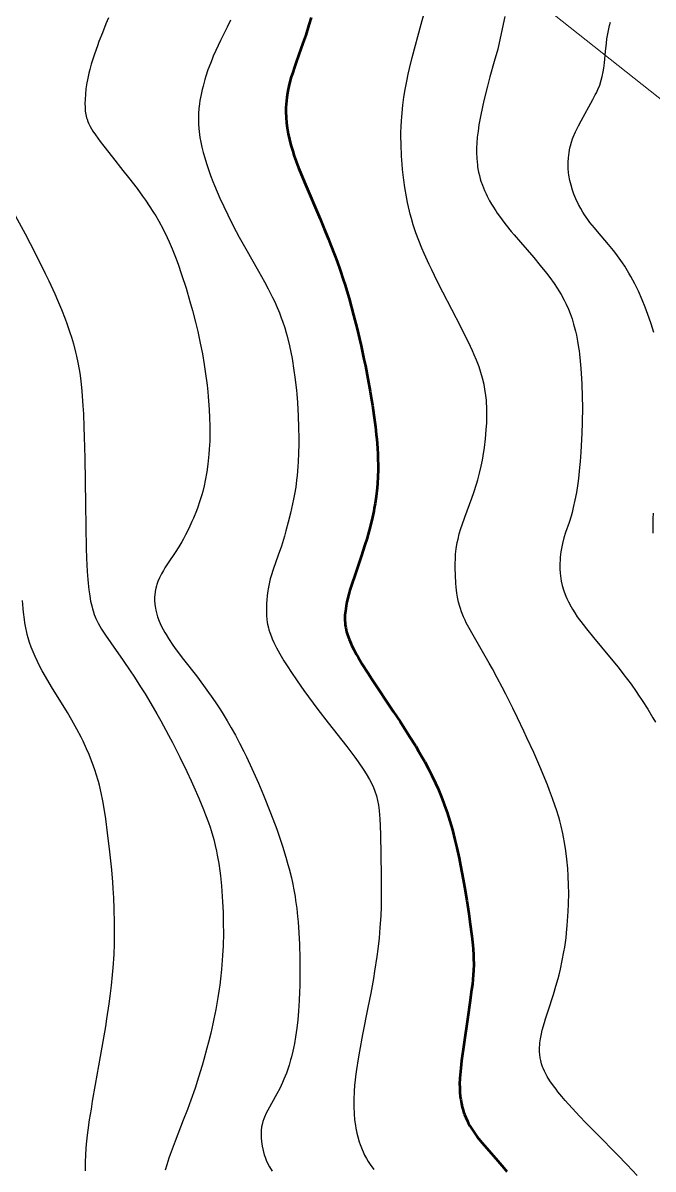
# Model space of a CAD drawing. Header units: metres. Extents: x 545098 to 555652, y 1854398 to 1862642.
# Drawn here: x 547341.6 to 547522.9, y 1859462.5 to 1859792.5 of the extents above; entities that cross this region are included whole.
import ezdxf

# ---------------------------------------------------------------- set-up
doc = ezdxf.new("R2010")
doc.units = ezdxf.units.M
doc.header["$LTSCALE"] = 6.8
for name, color, linetype, lineweight in [('1', 7, 'Continuous', 25), ('2', 7, 'Continuous', 53), ('53', 7, 'Continuous', 13)]:
    doc.layers.add(name, color=color, linetype=linetype, lineweight=lineweight)

msp = doc.modelspace()

# ---------------------------------------------------------------- linework, layer by layer
at = {"layer": '1'}
for points in [[(547366.17, 1859793.93), (547365.46, 1859792.2), (547364.42, 1859789.63), (547363.44, 1859787.1), (547362.98, 1859785.86), (547362.13, 1859783.46), (547361.75, 1859782.3), (547361.24, 1859780.62), (547360.8, 1859779.03), (547360.55, 1859778.01), (547360.13, 1859776.1), (547359.97, 1859775.2), (547359.71, 1859773.51), (547359.54, 1859771.96), (547359.44, 1859770.4), (547359.42, 1859769.27), (547359.43, 1859768.25), (547359.45, 1859767.77), (547359.51, 1859767.09), (547359.65, 1859766.12), (547359.87, 1859765.2), (547360.01, 1859764.75), (547360.27, 1859764.06), (547360.47, 1859763.6), (547360.95, 1859762.65), (547361.71, 1859761.36), (547362.46, 1859760.24), (547363.8, 1859758.37), (547364.86, 1859756.98), (547367.36, 1859753.8), (547370.36, 1859750.03), (547371.97, 1859747.98), (547374.42, 1859744.77), (547376.02, 1859742.58), (547376.8, 1859741.48), (547377.93, 1859739.83), (547379.18, 1859737.88), (547379.78, 1859736.9), (547380.65, 1859735.42), (547381.89, 1859733.13), (547383.07, 1859730.71), (547383.65, 1859729.43), (547384.5, 1859727.43), (547385.45, 1859725.04), (547386.21, 1859722.99), (547387.23, 1859720.06), (547388.51, 1859716.1), (547389.63, 1859712.31), (547390.35, 1859709.7), (547391.21, 1859706.36), (547391.86, 1859703.66), (547392.61, 1859700.25), (547393.2, 1859697.19), (547393.73, 1859694.14), (547394.04, 1859692.14), (547394.55, 1859688.19), (547394.76, 1859686.25), (547394.88, 1859684.97), (547395.08, 1859682.46), (547395.16, 1859681.23), (547395.28, 1859678.82), (547395.34, 1859676.49), (547395.36, 1859674.98), (547395.32, 1859672.08), (547395.21, 1859669.77)], [(547401.29, 1859793.28), (547400.36, 1859791.29), (547398.47, 1859787.4), (547397.11, 1859784.56), (547396.36, 1859782.89), (547396.01, 1859782.07), (547395.51, 1859780.83), (547394.82, 1859778.98), (547394.19, 1859777.11), (547393.91, 1859776.17), (547393.39, 1859774.28), (547393.15, 1859773.32), (547392.83, 1859771.87), (547392.51, 1859770.11), (547392.37, 1859769.21), (547392.21, 1859767.82), (547392.1, 1859766.39), (547392.08, 1859765.65), (547392.07, 1859764.12), (547392.1, 1859763.33), (547392.19, 1859762.1), (547392.38, 1859760.4), (547392.51, 1859759.51), (547392.76, 1859758.12), (547393.07, 1859756.68), (547393.45, 1859755.17), (547393.9, 1859753.6), (547394.4, 1859751.97), (547394.77, 1859750.86), (547395.59, 1859748.57), (547396.26, 1859746.82), (547396.73, 1859745.64), (547398.25, 1859742.04), (547399.34, 1859739.62), (547400.49, 1859737.21), (547401.27, 1859735.62), (547402.89, 1859732.48), (547403.81, 1859730.76), (547405.68, 1859727.41), (547409.35, 1859721.01), (547411.08, 1859717.94), (547412.16, 1859715.93), (547413.43, 1859713.44), (547414.13, 1859711.96), (547414.46, 1859711.22), (547415.38, 1859709.02), (547415.93, 1859707.56), (547416.27, 1859706.59), (547416.9, 1859704.67), (547417.33, 1859703.24), (547417.59, 1859702.29), (547418.28, 1859699.5), (547418.67, 1859697.67), (547419.02, 1859695.87), (547419.58, 1859692.37), (547419.84, 1859690.47), (547420.26, 1859686.79), (547420.37, 1859685.59), (547420.55, 1859683.21), (547420.77, 1859679.27), (547420.88, 1859676.09), (547420.93, 1859672.84), (547420.94, 1859671.18), (547420.9, 1859668.66), (547420.8, 1859666.09), (547420.72, 1859664.79), (547420.49, 1859662.16), (547420.34, 1859660.83), (547420.07, 1859658.81), (547419.74, 1859656.77), (547419.48, 1859655.4), (547418.91, 1859652.69), (547418.6, 1859651.35)], [(547471.32, 1859657.26), (547472.13, 1859659.72), (547472.5, 1859660.95), (547473, 1859662.82), (547473.49, 1859664.9), (547473.83, 1859666.56), (547474.05, 1859667.81), (547474.43, 1859670.27), (547474.72, 1859672.7), (547474.94, 1859675.34), (547475.05, 1859677.38), (547475.11, 1859680.32), (547475.08, 1859681.75), (547475.01, 1859683.16), (547474.96, 1859683.86), (547474.81, 1859685.26), (547474.56, 1859687), (547474.29, 1859688.4), (547473.87, 1859690.17), (547473.4, 1859691.8), (547472.84, 1859693.46), (547472.12, 1859695.36), (547471.47, 1859696.92), (547470.94, 1859698.12), (547469.79, 1859700.6), (547468.51, 1859703.2), (547467.6, 1859705), (547462.45, 1859714.95), (547460.82, 1859718.14), (547459.24, 1859721.35), (547458.48, 1859722.95), (547457.04, 1859726.09), (547456.38, 1859727.63), (547455.47, 1859729.88), (547454.66, 1859732.05), (547453.89, 1859734.36), (547453.36, 1859736.15), (547453.01, 1859737.46), (547452.8, 1859738.31), (547452.23, 1859740.82), (547451.92, 1859742.45), (547451.49, 1859745.11), (547451.21, 1859747.2), (547450.86, 1859750.3), (547450.71, 1859751.84), (547450.54, 1859754.13), (547450.39, 1859757.54), (547450.37, 1859759.81), (547450.38, 1859760.94), (547450.43, 1859762.63), (547450.52, 1859764.33), (547450.6, 1859765.46), (547450.93, 1859768.84), (547451.23, 1859771.08), (547451.59, 1859773.3), (547451.85, 1859774.78), (547452.04, 1859775.76), (547452.45, 1859777.71), (547452.82, 1859779.34), (547453.62, 1859782.57), (547456.21, 1859792.09), (547456.93, 1859794.9)], [(547480.23, 1859794.36), (547479.47, 1859790.82), (547478.27, 1859784.88), (547477.24, 1859781.4), (547475.99, 1859776.93), (547475.3, 1859774.32), (547474.27, 1859770.17), (547473.36, 1859766.03), (547472.82, 1859763.11), (547472.55, 1859761.31), (547472.35, 1859759.61), (547472.2, 1859757.83), (547472.14, 1859756.49), (547472.12, 1859755.07), (547472.18, 1859753.57), (547472.27, 1859752.43), (547472.36, 1859751.61), (547472.43, 1859751.07), (547472.61, 1859750.04), (547472.71, 1859749.53), (547472.95, 1859748.55), (547473.21, 1859747.59), (547473.4, 1859746.97), (547473.83, 1859745.75), (547474.44, 1859744.24), (547474.89, 1859743.25), (547475.21, 1859742.59), (547475.9, 1859741.29), (547476.45, 1859740.32), (547476.84, 1859739.68), (547477.67, 1859738.39), (547478.1, 1859737.75), (547479.02, 1859736.46), (547480, 1859735.15), (547480.68, 1859734.27), (547482.13, 1859732.48), (547483, 1859731.44), (547484.81, 1859729.33), (547488.59, 1859724.95), (547490.48, 1859722.69), (547492.31, 1859720.39), (547493.18, 1859719.23), (547494.44, 1859717.48), (547495.37, 1859716.08), (547495.81, 1859715.38), (547496.45, 1859714.31), (547497.35, 1859712.66), (547497.91, 1859711.54), (547498.56, 1859710.08), (547499.05, 1859708.87), (547499.61, 1859707.29), (547500.07, 1859705.8), (547500.63, 1859703.71), (547500.88, 1859702.6), (547501.22, 1859700.88), (547501.52, 1859699.06), (547501.66, 1859698.11), (547501.78, 1859697.13), (547502, 1859695.11), (547502.18, 1859693.01), (547502.28, 1859691.57), (547502.44, 1859688.62), (547502.55, 1859684.85), (547502.58, 1859681.81), (547502.53, 1859677.31), (547502.45, 1859674.39)], [(547523.15, 1859703.37), (547522.36, 1859705.86), (547521.81, 1859707.49), (547521.42, 1859708.56), (547520.63, 1859710.66), (547519.79, 1859712.72), (547518.7, 1859715.21), (547517.65, 1859717.37), (547516.55, 1859719.46), (547515.98, 1859720.47), (547515.19, 1859721.79), (547514.79, 1859722.44), (547514.17, 1859723.39), (547513.2, 1859724.78), (547512.2, 1859726.12), (547511.52, 1859726.98), (547510.14, 1859728.67), (547506.92, 1859732.43), (547506.04, 1859733.48), (547504.78, 1859735.06), (547504.19, 1859735.85), (547503.21, 1859737.27), (547502.76, 1859737.99), (547502.12, 1859739.08), (547501.52, 1859740.17), (547500.73, 1859741.83), (547500.16, 1859743.22), (547499.77, 1859744.35), (547499.34, 1859745.78), (547499.02, 1859747.08), (547498.73, 1859748.63), (547498.63, 1859749.41), (547498.52, 1859750.6), (547498.48, 1859751.8), (547498.48, 1859752.41), (547498.55, 1859753.64), (547498.75, 1859755.2), (547499, 1859756.48), (547499.16, 1859757.13), (547499.44, 1859758.11), (547499.78, 1859759.11), (547499.97, 1859759.61), (547500.62, 1859761.15), (547501.46, 1859762.89), (547502.2, 1859764.29), (547505.64, 1859770.46), (547506.32, 1859771.75), (547506.63, 1859772.38), (547507.05, 1859773.3), (547507.58, 1859774.61), (547508.03, 1859776.01), (547508.31, 1859777.09), (547508.58, 1859778.4), (547508.74, 1859779.45), (547508.92, 1859781.01), (547509.21, 1859784.3), (547509.49, 1859786.7), (547509.66, 1859787.94), (547510, 1859789.83), (547510.43, 1859791.73), (547510.69, 1859792.67)], [(547339.35, 1859737.08), (547342.16, 1859731.78), (547343.63, 1859728.98), (547345.83, 1859724.67), (547347.98, 1859720.33), (547349, 1859718.19), (547350.72, 1859714.47), (547351.52, 1859712.65), (547352.65, 1859709.94), (547353.69, 1859707.28), (547354.18, 1859705.96), (547355.09, 1859703.33), (547355.51, 1859702.02), (547356.1, 1859700.06), (547356.72, 1859697.73), (547357, 1859696.53), (547357.4, 1859694.68), (547357.75, 1859692.71), (547357.91, 1859691.67), (547358.21, 1859689.47), (547358.53, 1859686.43), (547358.84, 1859682.27), (547358.96, 1859679.94), (547359.12, 1859676.09), (547359.2, 1859673.27), (547359.33, 1859667.16), (547359.52, 1859653.93), (547359.63, 1859647.37), (547359.78, 1859641.23), (547359.89, 1859638.39), (547360.08, 1859634.54), (547360.24, 1859632.27), (547360.33, 1859631.23), (547360.54, 1859629.3), (547360.69, 1859628.13), (547360.8, 1859627.4), (547361.04, 1859626.03), (547361.35, 1859624.63), (547361.57, 1859623.78), (547361.73, 1859623.23), (547362.07, 1859622.21), (547362.35, 1859621.48), (547362.55, 1859621.01), (547363.19, 1859619.67), (547363.67, 1859618.81), (547364.18, 1859617.94), (547365.34, 1859616.17), (547366.85, 1859613.98), (547370.41, 1859608.89), (547372.42, 1859605.97), (547373.46, 1859604.41), (547375.62, 1859601.08), (547376.73, 1859599.32), (547378.41, 1859596.54), (547380.11, 1859593.6), (547381.24, 1859591.58), (547383.48, 1859587.41), (547384.58, 1859585.3), (547386.71, 1859581.07), (547388.71, 1859576.94), (547389.96, 1859574.28), (547390.74, 1859572.56), (547392.16, 1859569.32), (547393.54, 1859566.02), (547394.14, 1859564.48), (547394.94, 1859562.31), (547395.42, 1859560.92), (547395.71, 1859560.02), (547396.47, 1859557.4), (547396.9, 1859555.69), (547397.28, 1859553.98), (547397.51, 1859552.83)], [(547502.45, 1859674.39), (547502.37, 1859672.51), (547502.17, 1859668.94), (547501.96, 1859666.18), (547501.8, 1859664.47), (547501.45, 1859661.33), (547501.26, 1859659.91), (547500.86, 1859657.32), (547500.44, 1859655.08), (547499.98, 1859652.95), (547499.62, 1859651.5), (547499.32, 1859650.45), (547498.77, 1859648.68), (547497.77, 1859645.78), (547497.3, 1859644.23), (547496.88, 1859642.6), (547496.69, 1859641.69), (547496.43, 1859640.23), (547496.24, 1859638.68), (547496.17, 1859637.87), (547496.12, 1859636.77), (547496.11, 1859635.36), (547496.18, 1859634.06), (547496.37, 1859632.51), (547496.51, 1859631.73), (547496.78, 1859630.53), (547497.13, 1859629.31), (547497.34, 1859628.68), (547497.84, 1859627.41), (547498.12, 1859626.77), (547498.59, 1859625.77), (547499.32, 1859624.41), (547499.72, 1859623.72), (547500.39, 1859622.64), (547501.12, 1859621.54), (547502.81, 1859619.24), (547503.75, 1859618.03), (547505.81, 1859615.51), (547510.43, 1859609.98), (547512.88, 1859606.96), (547514.54, 1859604.84), (547516.6, 1859602.07), (547518.05, 1859600.01), (547518.77, 1859598.96), (547519.83, 1859597.36), (547521.39, 1859594.91), (547522.89, 1859592.41), (547523.63, 1859591.14)], [(547395.21, 1859669.77), (547395.11, 1859668.29), (547394.82, 1859665.49), (547394.51, 1859663.28), (547394.05, 1859660.77), (547393.69, 1859659.17), (547393.3, 1859657.62), (547393.02, 1859656.61), (547392.41, 1859654.64), (547391.86, 1859653.03), (547391.47, 1859651.97), (547390.65, 1859649.91), (547390.22, 1859648.91), (547389.32, 1859646.97), (547388.37, 1859645.1), (547387.73, 1859643.91), (547387.29, 1859643.13), (547386.39, 1859641.63), (547385.36, 1859640.02), (547383.35, 1859637), (547382.42, 1859635.56), (547381.99, 1859634.85), (547381.45, 1859633.91), (547380.85, 1859632.73), (547380.39, 1859631.66), (547380.09, 1859630.81), (547379.96, 1859630.38), (547379.8, 1859629.74), (547379.61, 1859628.76), (547379.49, 1859627.77), (547379.46, 1859627.27), (547379.44, 1859626.27), (547379.53, 1859625), (547379.68, 1859623.97), (547379.78, 1859623.46), (547379.97, 1859622.67), (547380.32, 1859621.49), (547380.77, 1859620.29), (547381.37, 1859618.94), (547381.94, 1859617.83), (547382.41, 1859616.97), (547382.75, 1859616.39), (547383.48, 1859615.21), (547384.73, 1859613.34), (547385.66, 1859612.03), (547387.76, 1859609.24), (547391.48, 1859604.47), (547393.56, 1859601.73), (547395.01, 1859599.75), (547395.75, 1859598.7), (547396.87, 1859597.06), (547398.4, 1859594.73), (547399.18, 1859593.5), (547400.35, 1859591.57), (547401.54, 1859589.53), (547402.73, 1859587.38), (547403.92, 1859585.11), (547405.11, 1859582.76), (547405.89, 1859581.15), (547407.45, 1859577.84), (547409.34, 1859573.6), (547410.79, 1859570.18), (547412.82, 1859565.08), (547414.6, 1859560.32), (547415.58, 1859557.51), (547416.25, 1859555.49), (547417.25, 1859552.27), (547417.84, 1859550.23), (547418.19, 1859548.92), (547418.82, 1859546.38), (547419.22, 1859544.55), (547419.46, 1859543.35), (547419.88, 1859541), (547420.06, 1859539.84), (547420.37, 1859537.55), (547420.62, 1859535.25), (547420.76, 1859533.7), (547420.98, 1859530.55), (547421.14, 1859527.27), (547421.25, 1859523.04), (547421.28, 1859519.19), (547421.22, 1859515.36), (547421.17, 1859513.47), (547421.06, 1859511), (547420.87, 1859508.01), (547420.64, 1859505.46), (547420.37, 1859503.05), (547420.01, 1859500.54), (547419.68, 1859498.65), (547419.42, 1859497.3), (547419.23, 1859496.44), (547418.83, 1859494.78), (547418.62, 1859493.98), (547418.17, 1859492.45), (547417.7, 1859491.01), (547417.38, 1859490.09), (547416.7, 1859488.36), (547416.3, 1859487.44), (547415.48, 1859485.71), (547414.65, 1859484.12), (547412.01, 1859479.43)], [(547518.38, 1859460.69), (547515.49, 1859463.73), (547512.59, 1859466.71), (547506.95, 1859472.41), (547503.5, 1859475.93), (547501.89, 1859477.6), (547499.65, 1859480), (547497.61, 1859482.28), (547496.68, 1859483.37), (547495.53, 1859484.78), (547495, 1859485.46), (547494.25, 1859486.47), (547493.25, 1859487.92), (547492.49, 1859489.16), (547492.15, 1859489.76), (547491.7, 1859490.65), (547491.32, 1859491.52), (547491.15, 1859491.96), (547490.86, 1859492.82), (547490.6, 1859493.77), (547490.45, 1859494.53), (547490.32, 1859495.49), (547490.27, 1859496.27), (547490.27, 1859497.46), (547490.31, 1859498.28), (547490.37, 1859498.83), (547490.53, 1859499.97), (547490.82, 1859501.47), (547491.06, 1859502.51), (547491.65, 1859504.67), (547491.98, 1859505.78), (547492.71, 1859508.07), (547494.25, 1859512.79), (547494.99, 1859515.19), (547495.6, 1859517.34), (547495.88, 1859518.41), (547496.28, 1859520.04), (547496.82, 1859522.52), (547497.3, 1859525.07), (547497.51, 1859526.38), (547497.88, 1859529.08), (547498.04, 1859530.48), (547498.25, 1859532.64), (547498.44, 1859535.31), (547498.52, 1859536.68), (547498.6, 1859538.78), (547498.65, 1859541.99), (547498.62, 1859544.16), (547498.53, 1859546.89), (547498.4, 1859549.07), (547498.15, 1859551.77), (547497.86, 1859554.17), (547497.48, 1859556.52), (547497.19, 1859558.08), (547496.97, 1859559.11), (547496.48, 1859561.18), (547496.07, 1859562.74), (547495.77, 1859563.79), (547495.12, 1859565.92), (547494.77, 1859567), (547494, 1859569.22), (547493.15, 1859571.52), (547492.53, 1859573.1), (547490.36, 1859578.38), (547488.57, 1859582.47), (547486.65, 1859586.7), (547485.77, 1859588.6), (547483.96, 1859592.39), (547482.6, 1859595.19), (547480.55, 1859599.26), (547479.55, 1859601.2), (547478.08, 1859603.96), (547476.68, 1859606.52), (547475.78, 1859608.12), (547471.12, 1859616.18), (547469.9, 1859618.41), (547469.18, 1859619.81), (547468.85, 1859620.49), (547468.41, 1859621.48), (547467.83, 1859622.93), (547467.51, 1859623.87), (547467.32, 1859624.49), (547466.98, 1859625.7), (547466.66, 1859627.17), (547466.46, 1859628.33), (547466.25, 1859630.03), (547466.16, 1859631.14), (547466.03, 1859633.36), (547465.97, 1859635.58), (547465.97, 1859636.7), (547466.03, 1859638.41), (547466.11, 1859639.57), (547466.28, 1859641.07), (547466.58, 1859642.93), (547466.79, 1859643.9), (547467.16, 1859645.39), (547467.62, 1859646.94), (547467.97, 1859648.01), (547468.74, 1859650.22), (547470.75, 1859655.65), (547471.32, 1859657.26)], [(547418.6, 1859651.35), (547417.95, 1859648.74), (547417.27, 1859646.26), (547416.82, 1859644.71), (547415.94, 1859641.88), (547415.05, 1859639.22), (547413.57, 1859635.09), (547412.99, 1859633.3), (547412.74, 1859632.41), (547412.51, 1859631.49), (547412.14, 1859629.6), (547412.04, 1859628.95), (547411.87, 1859627.64), (547411.75, 1859626.3), (547411.69, 1859625.4), (547411.64, 1859623.6), (547411.65, 1859622.39), (547411.68, 1859621.78), (547411.76, 1859620.84), (547411.9, 1859619.87), (547411.99, 1859619.36), (547412.22, 1859618.32), (547412.37, 1859617.78), (547412.63, 1859616.94), (547413.07, 1859615.75), (547413.32, 1859615.12), (547413.76, 1859614.14), (547414.54, 1859612.56), (547415.48, 1859610.85), (547416.7, 1859608.82), (547417.78, 1859607.1), (547418.65, 1859605.78), (547420.5, 1859603.07), (547422.45, 1859600.31), (547423.79, 1859598.47), (547426.48, 1859594.86), (547429.42, 1859591.01), (547434.77, 1859584.12), (547437.07, 1859581.1), (547438.09, 1859579.7), (547439.7, 1859577.38), (547440.4, 1859576.29), (547441.33, 1859574.69), (547441.87, 1859573.65), (547442.46, 1859572.34), (547442.87, 1859571.28), (547443.3, 1859569.92), (547443.61, 1859568.65), (547443.86, 1859567.31), (547444.08, 1859565.75), (547444.21, 1859564.42), (547444.28, 1859563.39), (547444.39, 1859561.18), (547444.46, 1859558.8), (547444.69, 1859547.04), (547444.72, 1859543.55), (547444.68, 1859539.87), (547444.63, 1859537.97), (547444.53, 1859535.38), (547444.33, 1859532.05), (547444.06, 1859528.97), (547443.71, 1859525.84), (547443.43, 1859523.73), (547442.78, 1859519.47), (547442.43, 1859517.35), (547441.67, 1859513.13), (547440.88, 1859509), (547439.34, 1859501.2), (547438.44, 1859496.49), (547438.05, 1859494.28), (547437.55, 1859491.13), (547437.28, 1859489.11), (547437.16, 1859488.13), (547437.01, 1859486.69), (547436.86, 1859484.82), (547436.76, 1859482.54), (547436.76, 1859480.54), (547436.87, 1859478.37), (547437.04, 1859476.67), (547437.27, 1859475.01), (547437.4, 1859474.29), (547437.69, 1859472.87), (547437.94, 1859471.83), (547438.38, 1859470.32), (547438.63, 1859469.59), (547439.16, 1859468.18), (547439.45, 1859467.49), (547439.92, 1859466.5), (547440.42, 1859465.55), (547440.96, 1859464.64), (547441.53, 1859463.77), (547442.58, 1859462.39)], [(547523, 1859645.56), (547522.94, 1859646.71), (547522.92, 1859647.47), (547522.92, 1859649), (547522.94, 1859649.78), (547523.03, 1859651.34)], [(547342.11, 1859619.74), (547341.96, 1859620.74), (547341.71, 1859622.81), (547341.6, 1859623.9), (547341.43, 1859626.17)], [(547359.61, 1859462), (547359.57, 1859463.48), (547359.58, 1859464.49), (547359.65, 1859466.56), (547359.77, 1859468.39), (547359.88, 1859469.66), (547360.16, 1859472.31), (547360.34, 1859473.7), (547360.76, 1859476.64), (547361.25, 1859479.79), (547361.62, 1859482.02), (547362.46, 1859486.83), (547363.91, 1859494.91), (547364.66, 1859499.21), (547365.39, 1859503.58), (547365.73, 1859505.77), (547366.37, 1859510.12), (547366.66, 1859512.26), (547367.04, 1859515.4), (547367.35, 1859518.44), (547367.52, 1859520.42), (547367.77, 1859524.26), (547367.89, 1859527.37), (547367.94, 1859529.81), (547367.93, 1859533.42), (547367.83, 1859537.39), (547367.68, 1859540.57), (547367.52, 1859543.26), (547367.39, 1859545.06), (547367.1, 1859548.64), (547366.94, 1859550.4), (547366.59, 1859553.87), (547365.94, 1859559.33), (547365.39, 1859563.31), (547364.82, 1859566.87), (547364.53, 1859568.51), (547364.07, 1859570.83), (547363.56, 1859573.02), (547363.28, 1859574.08), (547362.68, 1859576.16), (547362.35, 1859577.19), (547361.82, 1859578.74), (547361.02, 1859580.83), (547360.59, 1859581.88), (547359.88, 1859583.49), (547358.85, 1859585.69), (547358.3, 1859586.81), (547357.1, 1859589.11), (547355.63, 1859591.75), (547354.34, 1859593.94), (547349.78, 1859601.36), (547348.7, 1859603.17), (547347.14, 1859605.91), (547346.17, 1859607.75), (547345.71, 1859608.66), (547345.06, 1859610.04), (547344.47, 1859611.4), (547344.19, 1859612.09), (547343.93, 1859612.76), (547343.46, 1859614.12), (547343.05, 1859615.49), (547342.8, 1859616.41), (547342.65, 1859617.03), (547342.38, 1859618.29), (547342.11, 1859619.74)], [(547397.51, 1859552.83), (547397.91, 1859550.46), (547398.2, 1859548.38), (547398.38, 1859546.95), (547398.68, 1859544.01), (547398.81, 1859542.51), (547399.01, 1859539.48), (547399.15, 1859536.42), (547399.21, 1859534.4), (547399.24, 1859533.06), (547399.25, 1859530.42), (547399.17, 1859526.82), (547399.04, 1859524.03), (547398.95, 1859522.65), (547398.73, 1859519.93), (547398.43, 1859517.24), (547398.21, 1859515.45), (547398.04, 1859514.25), (547397.66, 1859511.85), (547397.05, 1859508.44), (547396.5, 1859505.71), (547396.21, 1859504.35), (547395.6, 1859501.66), (547394.96, 1859499.03), (547394.52, 1859497.32), (547393.64, 1859494.04), (547393.14, 1859492.28), (547392.13, 1859488.95), (547391.1, 1859485.79), (547389.91, 1859482.37), (547388.9, 1859479.65), (547387.72, 1859476.54), (547385.39, 1859470.56), (547383.94, 1859466.72), (547383.55, 1859465.64), (547382.93, 1859463.75), (547382.47, 1859462.17)], [(547412.01, 1859479.43), (547411.57, 1859478.56), (547411.07, 1859477.46), (547410.87, 1859476.93), (547410.61, 1859476.16), (547410.38, 1859475.31), (547410.25, 1859474.63), (547410.13, 1859473.6), (547410.09, 1859472.91), (547410.12, 1859471.45), (547410.21, 1859470.42), (547410.41, 1859469.08), (547410.67, 1859467.83), (547411.03, 1859466.57), (547411.24, 1859465.93), (547411.56, 1859465.09), (547412.03, 1859464.05), (547412.52, 1859463.13), (547413.27, 1859461.93)]]:
    msp.add_lwpolyline(points, dxfattribs=at)
at = {"layer": '2'}
for points in [[(547424.49, 1859794.02), (547423.89, 1859791.9), (547422.95, 1859788.97), (547422.15, 1859786.66), (547420.3, 1859781.47), (547419.81, 1859780.04), (547419.12, 1859777.95), (547418.81, 1859776.92), (547418.32, 1859775.14), (547418.11, 1859774.26), (547417.83, 1859772.96), (547417.61, 1859771.68), (547417.51, 1859771.03), (547417.31, 1859769.11), (547417.26, 1859768.15), (547417.24, 1859766.85), (547417.29, 1859765.21), (547417.42, 1859763.7), (547417.59, 1859762.32), (547417.91, 1859760.55), (547418.28, 1859758.88), (547418.69, 1859757.32), (547419.3, 1859755.28), (547419.58, 1859754.42), (547420.2, 1859752.63), (547420.9, 1859750.75), (547421.41, 1859749.43), (547422.56, 1859746.62), (547427.11, 1859736.07), (547428.31, 1859733.22), (547429.52, 1859730.23), (547430.13, 1859728.68), (547431.35, 1859725.48), (547431.96, 1859723.82), (547432.86, 1859721.27), (547433.74, 1859718.63), (547434.17, 1859717.28), (547435.42, 1859713.12), (547436.74, 1859708.34), (547437.73, 1859704.44), (547438.43, 1859701.51), (547438.88, 1859699.55), (547439.72, 1859695.67), (547440.12, 1859693.75), (547440.86, 1859689.98), (547441.52, 1859686.34), (547441.91, 1859683.99), (547442.15, 1859682.48), (547442.58, 1859679.57), (547443.03, 1859676.15), (547443.27, 1859674.02), (547443.4, 1859672.67), (547443.6, 1859670.1), (547443.71, 1859668.29), (547443.75, 1859667.13), (547443.79, 1859664.91), (547443.79, 1859663.85), (547443.73, 1859661.81), (547443.62, 1859659.86), (547443.51, 1859658.6), (547443.22, 1859656.16), (547442.92, 1859654.14), (547442.69, 1859652.81), (547442.52, 1859651.94), (547442.16, 1859650.21), (547441.86, 1859648.92), (547441.21, 1859646.37), (547440.5, 1859643.86), (547439.99, 1859642.19), (547438.92, 1859638.88), (547436.96, 1859633.13), (547436.43, 1859631.52), (547435.7, 1859629.16), (547435.37, 1859628.01), (547434.82, 1859625.77), (547434.6, 1859624.69), (547434.36, 1859623.13), (547434.25, 1859621.94), (547434.23, 1859621.36), (547434.23, 1859620.5), (547434.28, 1859619.64), (547434.33, 1859619.21), (547434.47, 1859618.34), (547434.72, 1859617.22), (547434.99, 1859616.3), (547435.42, 1859615.1), (547435.9, 1859613.96), (547436.17, 1859613.37), (547436.79, 1859612.12), (547437.5, 1859610.79), (547438.04, 1859609.85)], [(547438.04, 1859609.85), (547439.25, 1859607.84), (547440.83, 1859605.33), (547442.01, 1859603.53), (547448.24, 1859594.18), (547450.11, 1859591.34), (547452.87, 1859587.05), (547454.62, 1859584.22), (547455.45, 1859582.82), (547456.65, 1859580.75), (547457.21, 1859579.74), (547458.28, 1859577.74), (547459.27, 1859575.79), (547460.29, 1859573.65), (547461.04, 1859571.97), (547461.83, 1859570.1), (547462.32, 1859568.85), (547463.23, 1859566.38), (547463.65, 1859565.14), (547464.44, 1859562.66), (547465.16, 1859560.15), (547465.9, 1859557.31), (547466.45, 1859554.99), (547467.11, 1859551.98), (547467.53, 1859549.94), (547468.3, 1859545.84), (547468.66, 1859543.8), (547469.32, 1859539.83), (547469.89, 1859536.05), (547470.22, 1859533.7), (547470.75, 1859529.52), (547471.03, 1859526.92), (547471.13, 1859525.77), (547471.25, 1859524.2), (547471.29, 1859523.23), (547471.32, 1859521.4), (547471.27, 1859519.63), (547471.19, 1859518.42), (547470.92, 1859515.78), (547470.72, 1859514.09), (547470.22, 1859510.32), (547469.64, 1859506.26), (547468.45, 1859498.24), (547467.81, 1859493.63), (547467.56, 1859491.57), (547467.38, 1859489.64), (547467.32, 1859488.71), (547467.26, 1859486.91), (547467.27, 1859486.04), (547467.32, 1859484.76), (547467.45, 1859483.26), (547467.56, 1859482.52), (547467.75, 1859481.42), (547468, 1859480.33), (547468.15, 1859479.79), (547468.49, 1859478.71), (547468.68, 1859478.18), (547469, 1859477.38), (547469.49, 1859476.31), (547469.75, 1859475.78), (547470.19, 1859474.98), (547470.92, 1859473.79), (547471.75, 1859472.6), (547472.35, 1859471.79), (547473.66, 1859470.16), (547475.09, 1859468.48), (547478.26, 1859464.83), (547479.95, 1859462.83), (547480.81, 1859461.77)]]:
    msp.add_lwpolyline(points, dxfattribs=at)
at = {"layer": '53'}
msp.add_lwpolyline([(547371.4, 1859909.36), (547403.35, 1859874.14), (547462.27, 1859820.42), (547538.21, 1859760.15), (547594.51, 1859728.71), (547659.97, 1859701.19), (547729.36, 1859693.33), (547781.73, 1859690.71), (547900.88, 1859682.85), (547941.47, 1859672.37), (548000, 1859653.22)], dxfattribs=at)

doc.saveas('drawing.dxf')
